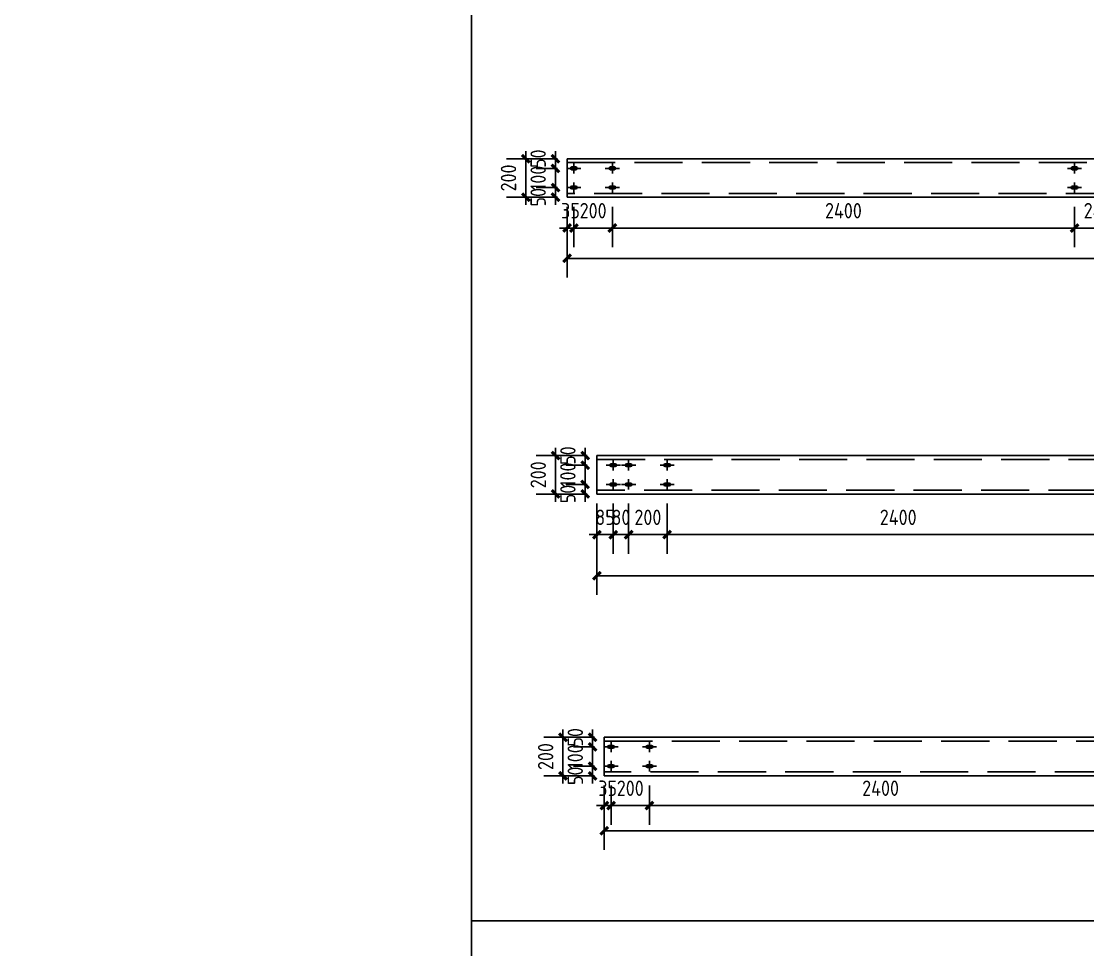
# Model space of a CAD drawing. Extents: x 411778 to 673094, y -11605 to 324395.
# Drawn here: x 650051 to 655589, y 53345 to 58166 of the extents above; entities that cross this region are included whole.
import ezdxf

# ---------------------------------------------------------------- set-up
doc = ezdxf.new("R2010")
doc.units = 0
doc.header["$LTSCALE"] = 1000
doc.header["$MEASUREMENT"] = 0
doc.linetypes.add('DASH', pattern=[0.35, 0.25, -0.1])
doc.styles.get("Standard").update_dxf_attribs({"font": 'gbenor.shx', "bigfont": 'gbcbig.shx'})
doc.dimstyles.get("Standard").update_dxf_attribs({"dimscale": 100, "dimtxt": 3.5, "dimasz": 1, "dimexe": 2.5, "dimexo": 3, "dimgap": 1.5, "dimtad": 1, "dimdec": 0, "dimzin": 0, "dimdsep": 46, "dimtxsty": 'Standard', "dimblk": 'ARCHTICK', "dimcen": 0.09, "dimadec": 0, "dimazin": 0, "dimtfac": 1, "dimtdec": 0, "dimtix": 1, "dimtmove": 2, "dimatfit": 3, "dimfxl": 1, "dimtolj": 1, "dimtzin": 0, "dimarcsym": 0})

# ---------------------------------------------------------------- blocks, each defined once
blk = doc.blocks.new('_ArchTick')
at = {"color": 0, "linetype": 'ByBlock', "const_width": 0.4}
blk.add_lwpolyline([(-0.5, -0.5), (0.5, 0.5)], dxfattribs=at)
blk = doc.blocks.new('*D1977')
at = {"color": 3, "lineweight": -2}
for p, q in [((652885.5, 57202.5), (652885.5, 56835)), ((658875.5, 57202.5), (658875.5, 56835)), ((658875.5, 56935), (652885.5, 56935))]:
    blk.add_line(p, q, dxfattribs=at)
at = {"layer": 'Defpoints', "color": 0}
for p in [(652885.5, 57252.5), (658875.5, 57252.5), (652885.5, 56935)]:
    blk.add_point(p, dxfattribs=at)
at = {"color": 3, "lineweight": -2, "xscale": 40, "yscale": 40, "zscale": 40, "rotation": 180}
blk.add_blockref('_ArchTick', (652885.5, 56935), dxfattribs=at)
at = {"color": 3, "lineweight": -2, "xscale": 40, "yscale": 40, "zscale": 40}
blk.add_blockref('_ArchTick', (658875.5, 56935), dxfattribs=at)
at = {"color": 0, "insert": (655880.5, 57025), "char_height": 80, "attachment_point": 5}
blk.add_mtext('\\A1;5990', dxfattribs=at)
blk = doc.blocks.new('*D1979')
at = {"color": 3, "lineweight": -2}
for p, q in [((653040, 55661), (653040, 55187)), ((660535, 55661), (660535, 55187)), ((653040, 55287), (660535, 55287))]:
    blk.add_line(p, q, dxfattribs=at)
at = {"layer": 'Defpoints', "color": 0}
for p in [(653040, 55711), (660535, 55711), (660535, 55287)]:
    blk.add_point(p, dxfattribs=at)
at = {"color": 3, "lineweight": -2, "xscale": 40, "yscale": 40, "zscale": 40, "rotation": 180}
blk.add_blockref('_ArchTick', (653040, 55287), dxfattribs=at)
at = {"color": 3, "lineweight": -2, "xscale": 40, "yscale": 40, "zscale": 40}
blk.add_blockref('_ArchTick', (660535, 55287), dxfattribs=at)
at = {"color": 0, "insert": (656787.5, 55377), "char_height": 80, "attachment_point": 5}
blk.add_mtext('\\A1;7495', dxfattribs=at)
blk = doc.blocks.new('*D1980')
at = {"color": 3, "lineweight": -2}
for p, q in [((653078.5, 54197.5), (653078.5, 53862.5)), ((660568.5, 54197.5), (660568.5, 53862.5)), ((653078.5, 53962.5), (660568.5, 53962.5))]:
    blk.add_line(p, q, dxfattribs=at)
at = {"layer": 'Defpoints', "color": 0}
for p in [(653078.5, 54247.5), (660568.5, 54247.5), (660568.5, 53962.5)]:
    blk.add_point(p, dxfattribs=at)
at = {"color": 3, "lineweight": -2, "xscale": 40, "yscale": 40, "zscale": 40, "rotation": 180}
blk.add_blockref('_ArchTick', (653078.5, 53962.5), dxfattribs=at)
at = {"color": 3, "lineweight": -2, "xscale": 40, "yscale": 40, "zscale": 40}
blk.add_blockref('_ArchTick', (660568.5, 53962.5), dxfattribs=at)
at = {"color": 0, "insert": (656823.5, 54052.5), "char_height": 80, "attachment_point": 5}
blk.add_mtext('\\A1;7490', dxfattribs=at)
blk = doc.blocks.new('*D2096')
at = {"color": 3, "lineweight": -2}
for p, q in [((653018, 54297.5), (653018, 54337.5)), ((653028.5, 54297.5), (652918, 54297.5)), ((653018, 54247.5), (653018, 54297.5)), ((653028.5, 54247.5), (652918, 54247.5)), ((653018, 54247.5), (653018, 54207.5))]:
    blk.add_line(p, q, dxfattribs=at)
at = {"layer": 'Defpoints', "color": 0}
for p in [(653018, 54297.5), (653078.5, 54297.5), (653078.5, 54247.5)]:
    blk.add_point(p, dxfattribs=at)
at = {"color": 3, "lineweight": -2, "xscale": 40, "yscale": 40, "zscale": 40}
for p, rotation in [((653018, 54297.5), 270), ((653018, 54247.5), 90)]:
    blk.add_blockref('_ArchTick', p, dxfattribs=dict(at, rotation=rotation))
at = {"color": 0, "insert": (652928, 54247.5), "char_height": 80, "attachment_point": 5, "rotation": 90}
blk.add_mtext('\\A1;50', dxfattribs=at)
blk = doc.blocks.new('*D2097')
at = {"color": 3, "lineweight": -2}
for p, q in [((653028.5, 54397.5), (652918, 54397.5)), ((653018, 54397.5), (653018, 54437.5)), ((653018, 54297.5), (653018, 54397.5)), ((653028.5, 54297.5), (652918, 54297.5)), ((653018, 54297.5), (653018, 54257.5))]:
    blk.add_line(p, q, dxfattribs=at)
at = {"layer": 'Defpoints', "color": 0}
for p in [(653018, 54397.5), (653078.5, 54397.5), (653078.5, 54297.5)]:
    blk.add_point(p, dxfattribs=at)
at = {"color": 3, "lineweight": -2, "xscale": 40, "yscale": 40, "zscale": 40}
for p, rotation in [((653018, 54397.5), 270), ((653018, 54297.5), 90)]:
    blk.add_blockref('_ArchTick', p, dxfattribs=dict(at, rotation=rotation))
at = {"color": 0, "insert": (652928, 54347.5), "char_height": 80, "attachment_point": 5, "rotation": 90}
blk.add_mtext('\\A1;100', dxfattribs=at)
blk = doc.blocks.new('*D2098')
at = {"color": 3, "lineweight": -2}
for p, q in [((653028.5, 54447.5), (652918, 54447.5)), ((653018, 54447.5), (653018, 54487.5)), ((653018, 54397.5), (653018, 54447.5)), ((653028.5, 54397.5), (652918, 54397.5)), ((653018, 54397.5), (653018, 54357.5))]:
    blk.add_line(p, q, dxfattribs=at)
at = {"layer": 'Defpoints', "color": 0}
for p in [(653018, 54447.5), (653078.5, 54447.5), (653078.5, 54397.5)]:
    blk.add_point(p, dxfattribs=at)
at = {"color": 3, "lineweight": -2, "xscale": 40, "yscale": 40, "zscale": 40}
for p, rotation in [((653018, 54447.5), 270), ((653018, 54397.5), 90)]:
    blk.add_blockref('_ArchTick', p, dxfattribs=dict(at, rotation=rotation))
at = {"color": 0, "insert": (652928, 54447.5), "char_height": 80, "attachment_point": 5, "rotation": 90}
blk.add_mtext('\\A1;50', dxfattribs=at)
blk = doc.blocks.new('*D2099')
at = {"color": 3, "lineweight": -2}
for p, q in [((653028.5, 54447.5), (652764, 54447.5)), ((652864, 54447.5), (652864, 54487.5)), ((652864, 54247.5), (652864, 54447.5)), ((653028.5, 54247.5), (652764, 54247.5)), ((652864, 54247.5), (652864, 54207.5))]:
    blk.add_line(p, q, dxfattribs=at)
at = {"layer": 'Defpoints', "color": 0}
for p in [(652864, 54447.5), (653078.5, 54447.5), (653078.5, 54247.5)]:
    blk.add_point(p, dxfattribs=at)
at = {"color": 3, "lineweight": -2, "xscale": 40, "yscale": 40, "zscale": 40}
for p, rotation in [((652864, 54447.5), 270), ((652864, 54247.5), 90)]:
    blk.add_blockref('_ArchTick', p, dxfattribs=dict(at, rotation=rotation))
at = {"color": 0, "insert": (652774, 54347.5), "char_height": 80, "attachment_point": 5, "rotation": 90}
blk.add_mtext('\\A1;200', dxfattribs=at)
blk = doc.blocks.new('*D2100')
at = {"color": 3, "lineweight": -2}
for p, q in [((652979.5, 55761), (652979.5, 55801)), ((652990, 55761), (652879.5, 55761)), ((652979.5, 55711), (652979.5, 55761)), ((652990, 55711), (652879.5, 55711)), ((652979.5, 55711), (652979.5, 55671))]:
    blk.add_line(p, q, dxfattribs=at)
at = {"layer": 'Defpoints', "color": 0}
for p in [(652979.5, 55761), (653040, 55761), (653040, 55711)]:
    blk.add_point(p, dxfattribs=at)
at = {"color": 3, "lineweight": -2, "xscale": 40, "yscale": 40, "zscale": 40}
for p, rotation in [((652979.5, 55761), 270), ((652979.5, 55711), 90)]:
    blk.add_blockref('_ArchTick', p, dxfattribs=dict(at, rotation=rotation))
at = {"color": 0, "insert": (652889.5, 55711), "char_height": 80, "attachment_point": 5, "rotation": 90}
blk.add_mtext('\\A1;50', dxfattribs=at)
blk = doc.blocks.new('*D2101')
at = {"color": 3, "lineweight": -2}
for p, q in [((652979.5, 55861), (652979.5, 55901)), ((652990, 55861), (652879.5, 55861)), ((652979.5, 55761), (652979.5, 55861)), ((652990, 55761), (652879.5, 55761)), ((652979.5, 55761), (652979.5, 55721))]:
    blk.add_line(p, q, dxfattribs=at)
at = {"layer": 'Defpoints', "color": 0}
for p in [(652979.5, 55861), (653040, 55861), (653040, 55761)]:
    blk.add_point(p, dxfattribs=at)
at = {"color": 3, "lineweight": -2, "xscale": 40, "yscale": 40, "zscale": 40}
for p, rotation in [((652979.5, 55861), 270), ((652979.5, 55761), 90)]:
    blk.add_blockref('_ArchTick', p, dxfattribs=dict(at, rotation=rotation))
at = {"color": 0, "insert": (652889.5, 55811), "char_height": 80, "attachment_point": 5, "rotation": 90}
blk.add_mtext('\\A1;100', dxfattribs=at)
blk = doc.blocks.new('*D2102')
at = {"color": 3, "lineweight": -2}
for p, q in [((652979.5, 55911), (652979.5, 55951)), ((652990, 55911), (652879.5, 55911)), ((652979.5, 55861), (652979.5, 55911)), ((652990, 55861), (652879.5, 55861)), ((652979.5, 55861), (652979.5, 55821))]:
    blk.add_line(p, q, dxfattribs=at)
at = {"layer": 'Defpoints', "color": 0}
for p in [(652979.5, 55911), (653040, 55911), (653040, 55861)]:
    blk.add_point(p, dxfattribs=at)
at = {"color": 3, "lineweight": -2, "xscale": 40, "yscale": 40, "zscale": 40}
for p, rotation in [((652979.5, 55911), 270), ((652979.5, 55861), 90)]:
    blk.add_blockref('_ArchTick', p, dxfattribs=dict(at, rotation=rotation))
at = {"color": 0, "insert": (652889.5, 55911), "char_height": 80, "attachment_point": 5, "rotation": 90}
blk.add_mtext('\\A1;50', dxfattribs=at)
blk = doc.blocks.new('*D2103')
at = {"color": 3, "lineweight": -2}
for p, q in [((652825.5, 55911), (652825.5, 55951)), ((652990, 55911), (652725.5, 55911)), ((652825.5, 55711), (652825.5, 55911)), ((652990, 55711), (652725.5, 55711)), ((652825.5, 55711), (652825.5, 55671))]:
    blk.add_line(p, q, dxfattribs=at)
at = {"layer": 'Defpoints', "color": 0}
for p in [(652825.5, 55911), (653040, 55911), (653040, 55711)]:
    blk.add_point(p, dxfattribs=at)
at = {"color": 3, "lineweight": -2, "xscale": 40, "yscale": 40, "zscale": 40}
for p, rotation in [((652825.5, 55911), 270), ((652825.5, 55711), 90)]:
    blk.add_blockref('_ArchTick', p, dxfattribs=dict(at, rotation=rotation))
at = {"color": 0, "insert": (652735.5, 55811), "char_height": 80, "attachment_point": 5, "rotation": 90}
blk.add_mtext('\\A1;200', dxfattribs=at)
blk = doc.blocks.new('*D2104')
at = {"color": 3, "lineweight": -2}
for p, q in [((652825, 57302.5), (652825, 57342.5)), ((652835.5, 57302.5), (652725, 57302.5)), ((652825, 57252.5), (652825, 57302.5)), ((652835.5, 57252.5), (652725, 57252.5)), ((652825, 57252.5), (652825, 57212.5))]:
    blk.add_line(p, q, dxfattribs=at)
at = {"layer": 'Defpoints', "color": 0}
for p in [(652825, 57302.5), (652885.5, 57302.5), (652885.5, 57252.5)]:
    blk.add_point(p, dxfattribs=at)
at = {"color": 3, "lineweight": -2, "xscale": 40, "yscale": 40, "zscale": 40}
for p, rotation in [((652825, 57302.5), 270), ((652825, 57252.5), 90)]:
    blk.add_blockref('_ArchTick', p, dxfattribs=dict(at, rotation=rotation))
at = {"color": 0, "insert": (652735, 57252.5), "char_height": 80, "attachment_point": 5, "rotation": 90}
blk.add_mtext('\\A1;50', dxfattribs=at)
blk = doc.blocks.new('*D2105')
at = {"color": 3, "lineweight": -2}
for p, q in [((652825, 57402.5), (652825, 57442.5)), ((652835.5, 57402.5), (652725, 57402.5)), ((652825, 57302.5), (652825, 57402.5)), ((652835.5, 57302.5), (652725, 57302.5)), ((652825, 57302.5), (652825, 57262.5))]:
    blk.add_line(p, q, dxfattribs=at)
at = {"layer": 'Defpoints', "color": 0}
for p in [(652825, 57402.5), (652885.5, 57402.5), (652885.5, 57302.5)]:
    blk.add_point(p, dxfattribs=at)
at = {"color": 3, "lineweight": -2, "xscale": 40, "yscale": 40, "zscale": 40}
for p, rotation in [((652825, 57402.5), 270), ((652825, 57302.5), 90)]:
    blk.add_blockref('_ArchTick', p, dxfattribs=dict(at, rotation=rotation))
at = {"color": 0, "insert": (652735, 57352.5), "char_height": 80, "attachment_point": 5, "rotation": 90}
blk.add_mtext('\\A1;100', dxfattribs=at)
blk = doc.blocks.new('*D2106')
at = {"color": 3, "lineweight": -2}
for p, q in [((652825, 57452.5), (652825, 57492.5)), ((652835.5, 57452.5), (652725, 57452.5)), ((652825, 57402.5), (652825, 57452.5)), ((652835.5, 57402.5), (652725, 57402.5)), ((652825, 57402.5), (652825, 57362.5))]:
    blk.add_line(p, q, dxfattribs=at)
at = {"layer": 'Defpoints', "color": 0}
for p in [(652825, 57452.5), (652885.5, 57452.5), (652885.5, 57402.5)]:
    blk.add_point(p, dxfattribs=at)
at = {"color": 3, "lineweight": -2, "xscale": 40, "yscale": 40, "zscale": 40}
for p, rotation in [((652825, 57452.5), 270), ((652825, 57402.5), 90)]:
    blk.add_blockref('_ArchTick', p, dxfattribs=dict(at, rotation=rotation))
at = {"color": 0, "insert": (652735, 57452.5), "char_height": 80, "attachment_point": 5, "rotation": 90}
blk.add_mtext('\\A1;50', dxfattribs=at)
blk = doc.blocks.new('*D2107')
at = {"color": 3, "lineweight": -2}
for p, q in [((652671, 57452.5), (652671, 57492.5)), ((652835.5, 57452.5), (652571, 57452.5)), ((652671, 57252.5), (652671, 57452.5)), ((652835.5, 57252.5), (652571, 57252.5)), ((652671, 57252.5), (652671, 57212.5))]:
    blk.add_line(p, q, dxfattribs=at)
at = {"layer": 'Defpoints', "color": 0}
for p in [(652671, 57452.5), (652885.5, 57452.5), (652885.5, 57252.5)]:
    blk.add_point(p, dxfattribs=at)
at = {"color": 3, "lineweight": -2, "xscale": 40, "yscale": 40, "zscale": 40}
for p, rotation in [((652671, 57452.5), 270), ((652671, 57252.5), 90)]:
    blk.add_blockref('_ArchTick', p, dxfattribs=dict(at, rotation=rotation))
at = {"color": 0, "insert": (652581, 57352.5), "char_height": 80, "attachment_point": 5, "rotation": 90}
blk.add_mtext('\\A1;200', dxfattribs=at)
blk = doc.blocks.new('*D2126')
at = {"color": 3, "lineweight": -2}
for p, q in [((652885.5, 57202.5), (652885.5, 56992.5)), ((652920.5, 57202.5), (652920.5, 56992.5)), ((652885.5, 57092.5), (652845.5, 57092.5)), ((652885.5, 57092.5), (652920.5, 57092.5)), ((652920.5, 57092.5), (652960.5, 57092.5))]:
    blk.add_line(p, q, dxfattribs=at)
at = {"layer": 'Defpoints', "color": 0}
for p in [(652885.5, 57252.5), (652920.5, 57252.5), (652920.5, 57092.5)]:
    blk.add_point(p, dxfattribs=at)
at = {"color": 3, "lineweight": -2, "xscale": 40, "yscale": 40, "zscale": 40}
blk.add_blockref('_ArchTick', (652885.5, 57092.5), dxfattribs=at)
at = {"color": 3, "lineweight": -2, "xscale": 40, "yscale": 40, "zscale": 40, "rotation": 180}
blk.add_blockref('_ArchTick', (652920.5, 57092.5), dxfattribs=at)
at = {"color": 0, "insert": (652903, 57182.5), "char_height": 80, "attachment_point": 5}
blk.add_mtext('\\A1;35', dxfattribs=at)
blk = doc.blocks.new('*D2127')
at = {"color": 3, "lineweight": -2}
for p, q in [((652920.5, 57202.5), (652920.5, 56992.5)), ((653120.5, 57202.5), (653120.5, 56992.5)), ((652920.5, 57092.5), (652880.5, 57092.5)), ((652920.5, 57092.5), (653120.5, 57092.5)), ((653120.5, 57092.5), (653160.5, 57092.5))]:
    blk.add_line(p, q, dxfattribs=at)
at = {"layer": 'Defpoints', "color": 0}
for p in [(652920.5, 57252.5), (653120.5, 57252.5), (653120.5, 57092.5)]:
    blk.add_point(p, dxfattribs=at)
at = {"color": 3, "lineweight": -2, "xscale": 40, "yscale": 40, "zscale": 40}
blk.add_blockref('_ArchTick', (652920.5, 57092.5), dxfattribs=at)
at = {"color": 3, "lineweight": -2, "xscale": 40, "yscale": 40, "zscale": 40, "rotation": 180}
blk.add_blockref('_ArchTick', (653120.5, 57092.5), dxfattribs=at)
at = {"color": 0, "insert": (653020.5, 57182.5), "char_height": 80, "attachment_point": 5}
blk.add_mtext('\\A1;200', dxfattribs=at)
blk = doc.blocks.new('*D2128')
at = {"color": 3, "lineweight": -2}
for p, q in [((653120.5, 57202.5), (653120.5, 56992.5)), ((655520.5, 57202.5), (655520.5, 56992.5)), ((653120.5, 57092.5), (655520.5, 57092.5))]:
    blk.add_line(p, q, dxfattribs=at)
at = {"layer": 'Defpoints', "color": 0}
for p in [(653120.5, 57252.5), (655520.5, 57252.5), (655520.5, 57092.5)]:
    blk.add_point(p, dxfattribs=at)
at = {"color": 3, "lineweight": -2, "xscale": 40, "yscale": 40, "zscale": 40, "rotation": 180}
blk.add_blockref('_ArchTick', (653120.5, 57092.5), dxfattribs=at)
at = {"color": 3, "lineweight": -2, "xscale": 40, "yscale": 40, "zscale": 40}
blk.add_blockref('_ArchTick', (655520.5, 57092.5), dxfattribs=at)
at = {"color": 0, "insert": (654320.5, 57182.5), "char_height": 80, "attachment_point": 5}
blk.add_mtext('\\A1;2400', dxfattribs=at)
blk = doc.blocks.new('*D2129')
at = {"color": 3, "lineweight": -2}
for p, q in [((655520.5, 57202.5), (655520.5, 56992.5)), ((655760.5, 57202.5), (655760.5, 56992.5)), ((655520.5, 57092.5), (655760.5, 57092.5))]:
    blk.add_line(p, q, dxfattribs=at)
at = {"layer": 'Defpoints', "color": 0}
for p in [(655520.5, 57252.5), (655760.5, 57252.5), (655760.5, 57092.5)]:
    blk.add_point(p, dxfattribs=at)
at = {"color": 3, "lineweight": -2, "xscale": 40, "yscale": 40, "zscale": 40, "rotation": 180}
blk.add_blockref('_ArchTick', (655520.5, 57092.5), dxfattribs=at)
at = {"color": 3, "lineweight": -2, "xscale": 40, "yscale": 40, "zscale": 40}
blk.add_blockref('_ArchTick', (655760.5, 57092.5), dxfattribs=at)
at = {"color": 0, "insert": (655640.5, 57182.5), "char_height": 80, "attachment_point": 5}
blk.add_mtext('\\A1;240', dxfattribs=at)
blk = doc.blocks.new('*D2137')
at = {"color": 3, "lineweight": -2}
for p, q in [((653040, 55661), (653040, 55400)), ((653125, 55661), (653125, 55400)), ((653040, 55500), (653000, 55500)), ((653040, 55500), (653125, 55500)), ((653125, 55500), (653165, 55500))]:
    blk.add_line(p, q, dxfattribs=at)
at = {"layer": 'Defpoints', "color": 0}
for p in [(653040, 55711), (653125, 55711), (653125, 55500)]:
    blk.add_point(p, dxfattribs=at)
at = {"color": 3, "lineweight": -2, "xscale": 40, "yscale": 40, "zscale": 40}
blk.add_blockref('_ArchTick', (653040, 55500), dxfattribs=at)
at = {"color": 3, "lineweight": -2, "xscale": 40, "yscale": 40, "zscale": 40, "rotation": 180}
blk.add_blockref('_ArchTick', (653125, 55500), dxfattribs=at)
at = {"color": 0, "insert": (653082.5, 55590), "char_height": 80, "attachment_point": 5}
blk.add_mtext('\\A1;85', dxfattribs=at)
blk = doc.blocks.new('*D2138')
at = {"color": 3, "lineweight": -2}
for p, q in [((653125, 55661), (653125, 55400)), ((653205, 55661), (653205, 55400)), ((653125, 55500), (653085, 55500)), ((653125, 55500), (653205, 55500)), ((653205, 55500), (653245, 55500))]:
    blk.add_line(p, q, dxfattribs=at)
at = {"layer": 'Defpoints', "color": 0}
for p in [(653125, 55711), (653205, 55711), (653205, 55500)]:
    blk.add_point(p, dxfattribs=at)
at = {"color": 3, "lineweight": -2, "xscale": 40, "yscale": 40, "zscale": 40}
blk.add_blockref('_ArchTick', (653125, 55500), dxfattribs=at)
at = {"color": 3, "lineweight": -2, "xscale": 40, "yscale": 40, "zscale": 40, "rotation": 180}
blk.add_blockref('_ArchTick', (653205, 55500), dxfattribs=at)
at = {"color": 0, "insert": (653165, 55590), "char_height": 80, "attachment_point": 5}
blk.add_mtext('\\A1;80', dxfattribs=at)
blk = doc.blocks.new('*D2139')
at = {"color": 3, "lineweight": -2}
for p, q in [((653205, 55661), (653205, 55400)), ((653405, 55661), (653405, 55400)), ((653205, 55500), (653165, 55500)), ((653205, 55500), (653405, 55500)), ((653405, 55500), (653445, 55500))]:
    blk.add_line(p, q, dxfattribs=at)
at = {"layer": 'Defpoints', "color": 0}
for p in [(653205, 55711), (653405, 55711), (653405, 55500)]:
    blk.add_point(p, dxfattribs=at)
at = {"color": 3, "lineweight": -2, "xscale": 40, "yscale": 40, "zscale": 40}
blk.add_blockref('_ArchTick', (653205, 55500), dxfattribs=at)
at = {"color": 3, "lineweight": -2, "xscale": 40, "yscale": 40, "zscale": 40, "rotation": 180}
blk.add_blockref('_ArchTick', (653405, 55500), dxfattribs=at)
at = {"color": 0, "insert": (653305, 55590), "char_height": 80, "attachment_point": 5}
blk.add_mtext('\\A1;200', dxfattribs=at)
blk = doc.blocks.new('*D2140')
at = {"color": 3, "lineweight": -2}
for p, q in [((653405, 55661), (653405, 55400)), ((655805, 55661), (655805, 55400)), ((653405, 55500), (655805, 55500))]:
    blk.add_line(p, q, dxfattribs=at)
at = {"layer": 'Defpoints', "color": 0}
for p in [(653405, 55711), (655805, 55711), (655805, 55500)]:
    blk.add_point(p, dxfattribs=at)
at = {"color": 3, "lineweight": -2, "xscale": 40, "yscale": 40, "zscale": 40, "rotation": 180}
blk.add_blockref('_ArchTick', (653405, 55500), dxfattribs=at)
at = {"color": 3, "lineweight": -2, "xscale": 40, "yscale": 40, "zscale": 40}
blk.add_blockref('_ArchTick', (655805, 55500), dxfattribs=at)
at = {"color": 0, "insert": (654605, 55590), "char_height": 80, "attachment_point": 5}
blk.add_mtext('\\A1;2400', dxfattribs=at)
blk = doc.blocks.new('*D2149')
at = {"color": 3, "lineweight": -2}
for p, q in [((653078.5, 54197.5), (653078.5, 53993)), ((653113.5, 54197.5), (653113.5, 53993)), ((653078.5, 54093), (653038.5, 54093)), ((653078.5, 54093), (653113.5, 54093)), ((653113.5, 54093), (653153.5, 54093))]:
    blk.add_line(p, q, dxfattribs=at)
at = {"layer": 'Defpoints', "color": 0}
for p in [(653078.5, 54247.5), (653113.5, 54247.5), (653113.5, 54093)]:
    blk.add_point(p, dxfattribs=at)
at = {"color": 3, "lineweight": -2, "xscale": 40, "yscale": 40, "zscale": 40}
blk.add_blockref('_ArchTick', (653078.5, 54093), dxfattribs=at)
at = {"color": 3, "lineweight": -2, "xscale": 40, "yscale": 40, "zscale": 40, "rotation": 180}
blk.add_blockref('_ArchTick', (653113.5, 54093), dxfattribs=at)
at = {"color": 0, "insert": (653096, 54183), "char_height": 80, "attachment_point": 5}
blk.add_mtext('\\A1;35', dxfattribs=at)
blk = doc.blocks.new('*D2150')
at = {"color": 3, "lineweight": -2}
for p, q in [((653113.5, 54197.5), (653113.5, 53993)), ((653313.5, 54197.5), (653313.5, 53993)), ((653113.5, 54093), (653073.5, 54093)), ((653113.5, 54093), (653313.5, 54093)), ((653313.5, 54093), (653353.5, 54093))]:
    blk.add_line(p, q, dxfattribs=at)
at = {"layer": 'Defpoints', "color": 0}
for p in [(653113.5, 54247.5), (653313.5, 54247.5), (653313.5, 54093)]:
    blk.add_point(p, dxfattribs=at)
at = {"color": 3, "lineweight": -2, "xscale": 40, "yscale": 40, "zscale": 40}
blk.add_blockref('_ArchTick', (653113.5, 54093), dxfattribs=at)
at = {"color": 3, "lineweight": -2, "xscale": 40, "yscale": 40, "zscale": 40, "rotation": 180}
blk.add_blockref('_ArchTick', (653313.5, 54093), dxfattribs=at)
at = {"color": 0, "insert": (653213.5, 54183), "char_height": 80, "attachment_point": 5}
blk.add_mtext('\\A1;200', dxfattribs=at)
blk = doc.blocks.new('*D2151')
at = {"color": 3, "lineweight": -2}
for p, q in [((653313.5, 54197.5), (653313.5, 53993)), ((655713.5, 54197.5), (655713.5, 53993)), ((653313.5, 54093), (655713.5, 54093))]:
    blk.add_line(p, q, dxfattribs=at)
at = {"layer": 'Defpoints', "color": 0}
for p in [(653313.5, 54247.5), (655713.5, 54247.5), (655713.5, 54093)]:
    blk.add_point(p, dxfattribs=at)
at = {"color": 3, "lineweight": -2, "xscale": 40, "yscale": 40, "zscale": 40, "rotation": 180}
blk.add_blockref('_ArchTick', (653313.5, 54093), dxfattribs=at)
at = {"color": 3, "lineweight": -2, "xscale": 40, "yscale": 40, "zscale": 40}
blk.add_blockref('_ArchTick', (655713.5, 54093), dxfattribs=at)
at = {"color": 0, "insert": (654513.5, 54183), "char_height": 80, "attachment_point": 5}
blk.add_mtext('\\A1;2400', dxfattribs=at)

msp = doc.modelspace()

# ---------------------------------------------------------------- linework, layer by layer
for p, q in [((652885.5, 57252.5), (652885.5, 57452.5)), ((652885.5, 57452.5), (658875.5, 57452.5)), ((652957.5, 57402.5), (652883.5, 57402.5)), ((652910.5, 57409.5), (652930.5, 57409.5)), ((652920.5, 57402.5), (652910.5, 57402.5)), ((652930.5, 57395.5), (652910.5, 57395.5)), ((652920.5, 57429.5), (652920.5, 57375.5)), ((653157.5, 57402.5), (653083.5, 57402.5)), ((653110.5, 57409.5), (653130.5, 57409.5)), ((653120.5, 57402.5), (653110.5, 57402.5)), ((653130.5, 57395.5), (653110.5, 57395.5)), ((653120.5, 57429.5), (653120.5, 57375.5)), ((655557.5, 57402.5), (655483.5, 57402.5)), ((655510.5, 57409.5), (655530.5, 57409.5)), ((655520.5, 57402.5), (655510.5, 57402.5)), ((655530.5, 57395.5), (655510.5, 57395.5)), ((655520.5, 57429.5), (655520.5, 57375.5)), ((652920.5, 57329.5), (652920.5, 57275.5)), ((653120.5, 57329.5), (653120.5, 57275.5)), ((655520.5, 57329.5), (655520.5, 57275.5)), ((652957.5, 57302.5), (652883.5, 57302.5)), ((652910.5, 57309.5), (652930.5, 57309.5)), ((652920.5, 57302.5), (652910.5, 57302.5)), ((652930.5, 57295.5), (652910.5, 57295.5)), ((653157.5, 57302.5), (653083.5, 57302.5)), ((653110.5, 57309.5), (653130.5, 57309.5)), ((653120.5, 57302.5), (653110.5, 57302.5)), ((653130.5, 57295.5), (653110.5, 57295.5)), ((655557.5, 57302.5), (655483.5, 57302.5)), ((655510.5, 57309.5), (655530.5, 57309.5)), ((655520.5, 57302.5), (655510.5, 57302.5)), ((655530.5, 57295.5), (655510.5, 57295.5)), ((658875.5, 57252.5), (652885.5, 57252.5)), ((653040, 55911), (660535, 55911)), ((653040, 55711), (653040, 55911)), ((653125, 55888), (653125, 55834)), ((653205, 55888), (653205, 55834)), ((653405, 55888), (653405, 55834)), ((653162, 55861), (653088, 55861)), ((653115, 55868), (653135, 55868)), ((653125, 55861), (653115, 55861)), ((653135, 55854), (653115, 55854)), ((653242, 55861), (653168, 55861)), ((653195, 55868), (653215, 55868)), ((653205, 55861), (653195, 55861)), ((653215, 55854), (653195, 55854)), ((653442, 55861), (653368, 55861)), ((653395, 55868), (653415, 55868)), ((653405, 55861), (653395, 55861)), ((653415, 55854), (653395, 55854)), ((653125, 55788), (653125, 55734)), ((653205, 55788), (653205, 55734)), ((653405, 55788), (653405, 55734)), ((653162, 55761), (653088, 55761)), ((653115, 55768), (653135, 55768)), ((653125, 55761), (653115, 55761)), ((653135, 55754), (653115, 55754)), ((653242, 55761), (653168, 55761)), ((653195, 55768), (653215, 55768)), ((653205, 55761), (653195, 55761)), ((653215, 55754), (653195, 55754)), ((653442, 55761), (653368, 55761)), ((653395, 55768), (653415, 55768)), ((653405, 55761), (653395, 55761)), ((653415, 55754), (653395, 55754)), ((660535, 55711), (653040, 55711)), ((653078.5, 54447.5), (653078.5, 54247.5)), ((653078.5, 54447.5), (660568.5, 54447.5)), ((653150.5, 54397.5), (653076.5, 54397.5)), ((653103.5, 54404.5), (653123.5, 54404.5)), ((653113.5, 54397.5), (653103.5, 54397.5)), ((653123.5, 54390.5), (653103.5, 54390.5)), ((653113.5, 54424.5), (653113.5, 54370.5)), ((653350.5, 54397.5), (653276.5, 54397.5)), ((653303.5, 54404.5), (653323.5, 54404.5)), ((653313.5, 54397.5), (653303.5, 54397.5)), ((653323.5, 54390.5), (653303.5, 54390.5)), ((653313.5, 54424.5), (653313.5, 54370.5)), ((653150.5, 54297.5), (653076.5, 54297.5)), ((653103.5, 54304.5), (653123.5, 54304.5)), ((653113.5, 54297.5), (653103.5, 54297.5)), ((653123.5, 54290.5), (653103.5, 54290.5)), ((653113.5, 54324.5), (653113.5, 54270.5)), ((653350.5, 54297.5), (653276.5, 54297.5)), ((653303.5, 54304.5), (653323.5, 54304.5)), ((653313.5, 54297.5), (653303.5, 54297.5)), ((653323.5, 54290.5), (653303.5, 54290.5)), ((653313.5, 54324.5), (653313.5, 54270.5)), ((660568.5, 54247.5), (653078.5, 54247.5))]:
    msp.add_line(p, q)
at = {"linetype": 'DASH'}
for p, q in [((652885.5, 57432.5), (658875.5, 57432.5)), ((658875.5, 57272.5), (652885.5, 57272.5)), ((653040, 55891), (660535, 55891)), ((660535, 55731), (653040, 55731)), ((653078.5, 54427.5), (660568.5, 54427.5)), ((660568.5, 54267.5), (653078.5, 54267.5))]:
    msp.add_line(p, q, dxfattribs=at)
for points in [[(643393.5, 72395), (652389, 72395), (652389, 9395), (643393.5, 9395)], [(652389, 59795), (661299, 59795), (661299, 53495), (652389, 53495)]]:
    msp.add_lwpolyline(points, close=True)
for centre, start, end in [((652910.5, 57402.5), 90, 270), ((652930.5, 57402.5), 270, 90), ((653110.5, 57402.5), 90, 270), ((653130.5, 57402.5), 270, 90), ((655510.5, 57402.5), 90, 270), ((655530.5, 57402.5), 270, 90), ((652910.5, 57302.5), 90, 270), ((652930.5, 57302.5), 270, 90), ((653110.5, 57302.5), 90, 270), ((653130.5, 57302.5), 270, 90), ((655510.5, 57302.5), 90, 270), ((655530.5, 57302.5), 270, 90), ((653115, 55861), 90, 270), ((653135, 55861), 270, 90), ((653195, 55861), 90, 270), ((653215, 55861), 270, 90), ((653395, 55861), 90, 270), ((653415, 55861), 270, 90), ((653115, 55761), 90, 270), ((653135, 55761), 270, 90), ((653195, 55761), 90, 270), ((653215, 55761), 270, 90), ((653395, 55761), 90, 270), ((653415, 55761), 270, 90), ((653103.5, 54397.5), 90, 270), ((653123.5, 54397.5), 270, 90), ((653303.5, 54397.5), 90, 270), ((653323.5, 54397.5), 270, 90), ((653103.5, 54297.5), 90, 270), ((653123.5, 54297.5), 270, 90), ((653303.5, 54297.5), 90, 270), ((653323.5, 54297.5), 270, 90)]:
    msp.add_arc(centre, 7, start, end)

# ---------------------------------------------------------------- dimensions: what is measured, and where the dimension line sits
for p1, p2, distance, picture, middle in [((652885.5, 57252.5), (652885.5, 57452.5), 214.5, '*D2107', (652581, 57352.5)), ((658875.5, 57252.5), (652885.5, 57252.5), 317.5, '*D1977', (655880.5, 57025)), ((653040, 55711), (653040, 55911), 214.5, '*D2103', (652735.5, 55811)), ((653040, 55711), (660535, 55711), -424, '*D1979', (656787.5, 55377)), ((653078.5, 54247.5), (653078.5, 54447.5), 214.5, '*D2099', (652774, 54347.5)), ((653078.5, 54247.5), (660568.5, 54247.5), -285, '*D1980', (656823.5, 54052.5))]:
    dim = msp.add_aligned_dim(p1=p1, p2=p2, distance=distance, dimstyle='Standard', override={"dimtxt": 0.8, "dimasz": 0.4, "dimexe": 1, "dimexo": 0.5, "dimgap": 0.5, "dimclrd": 3, "dimclre": 3})
    dim.commit()
    dim.dimension.update_dxf_attribs({"geometry": picture, "text_midpoint": middle})
for base, p1, p2, picture, middle in [((652825, 57452.5), (652885.5, 57402.5), (652885.5, 57452.5), '*D2106', (652735, 57452.5)), ((652825, 57302.5), (652885.5, 57252.5), (652885.5, 57302.5), '*D2104', (652735, 57252.5)), ((652979.5, 55911), (653040, 55861), (653040, 55911), '*D2102', (652889.5, 55911)), ((652979.5, 55761), (653040, 55711), (653040, 55761), '*D2100', (652889.5, 55711)), ((653018, 54447.5), (653078.5, 54397.5), (653078.5, 54447.5), '*D2098', (652928, 54447.5)), ((653018, 54297.5), (653078.5, 54247.5), (653078.5, 54297.5), '*D2096', (652928, 54247.5))]:
    dim = msp.add_linear_dim(base=base, p1=p1, p2=p2, angle=90, dimstyle='Standard', override={"dimtxt": 0.8, "dimasz": 0.4, "dimexe": 1, "dimexo": 0.5, "dimgap": 0.5, "dimclrd": 3, "dimclre": 3})
    dim.commit()
    dim.dimension.update_dxf_attribs({"geometry": picture, "text_midpoint": middle, "dimtype": 160})
for base, p1, p2, picture, middle in [((652825, 57402.5), (652885.5, 57302.5), (652885.5, 57402.5), '*D2105', (652735, 57352.5)), ((652979.5, 55861), (653040, 55761), (653040, 55861), '*D2101', (652889.5, 55811)), ((653018, 54397.5), (653078.5, 54297.5), (653078.5, 54397.5), '*D2097', (652928, 54347.5))]:
    dim = msp.add_linear_dim(base=base, p1=p1, p2=p2, angle=90, dimstyle='Standard', override={"dimtxt": 0.8, "dimasz": 0.4, "dimexe": 1, "dimexo": 0.5, "dimgap": 0.5, "dimclrd": 3, "dimclre": 3})
    dim.commit()
    dim.dimension.update_dxf_attribs({"geometry": picture, "text_midpoint": middle})
for base, p1, p2, picture, middle in [((652920.5, 57092.5), (652885.5, 57252.5), (652920.5, 57252.5), '*D2126', (652903, 57182.5)), ((653120.5, 57092.5), (652920.5, 57252.5), (653120.5, 57252.5), '*D2127', (653020.5, 57182.5)), ((655520.5, 57092.5), (653120.5, 57252.5), (655520.5, 57252.5), '*D2128', (654320.5, 57182.5)), ((655760.5, 57092.5), (655520.5, 57252.5), (655760.5, 57252.5), '*D2129', (655640.5, 57182.5)), ((653125, 55500), (653040, 55711), (653125, 55711), '*D2137', (653082.5, 55590)), ((653205, 55500), (653125, 55711), (653205, 55711), '*D2138', (653165, 55590)), ((653405, 55500), (653205, 55711), (653405, 55711), '*D2139', (653305, 55590)), ((655805, 55500), (653405, 55711), (655805, 55711), '*D2140', (654605, 55590)), ((653113.5, 54093), (653078.5, 54247.5), (653113.5, 54247.5), '*D2149', (653096, 54183)), ((653313.5, 54093), (653113.5, 54247.5), (653313.5, 54247.5), '*D2150', (653213.5, 54183)), ((655713.5, 54093), (653313.5, 54247.5), (655713.5, 54247.5), '*D2151', (654513.5, 54183))]:
    dim = msp.add_linear_dim(base=base, p1=p1, p2=p2, dimstyle='Standard', override={"dimtxt": 0.8, "dimasz": 0.4, "dimexe": 1, "dimexo": 0.5, "dimgap": 0.5, "dimclrd": 3, "dimclre": 3})
    dim.commit()
    dim.dimension.update_dxf_attribs({"geometry": picture, "text_midpoint": middle})

doc.saveas('drawing.dxf')
